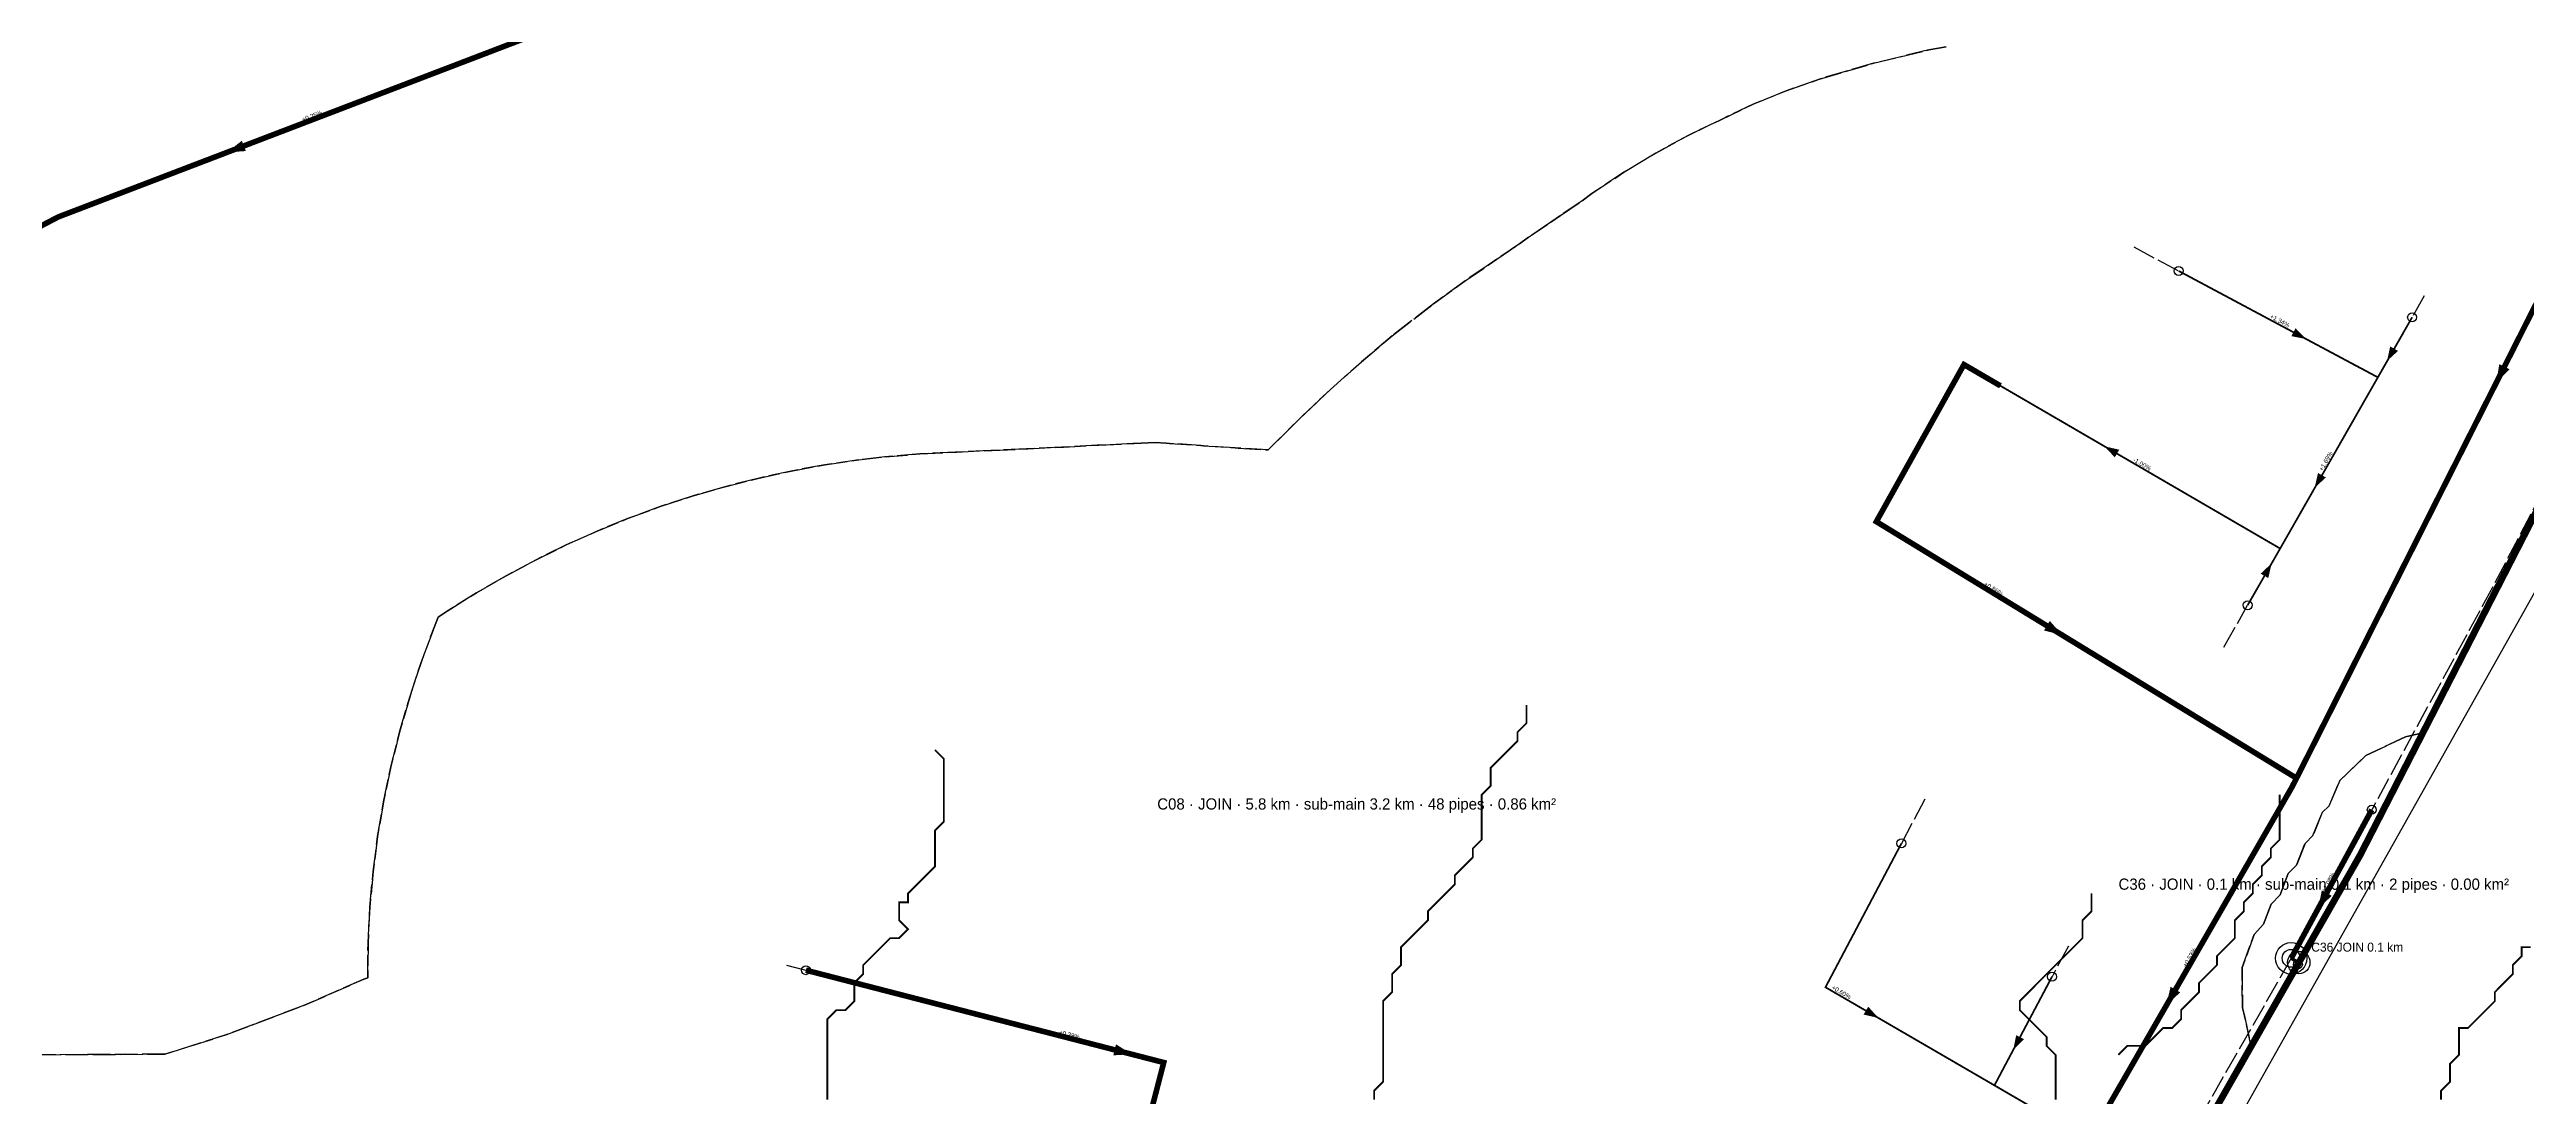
# Model space of a CAD drawing. Header units: metres. Extents: x 442821 to 452274, y 2561971 to 2571293.
# Drawn here: x 445428 to 446534, y 2564445 to 2564912 of the extents above; entities that cross this region are included whole.
import ezdxf
from ezdxf.enums import TextEntityAlignment as Align

# ---------------------------------------------------------------- set-up
doc = ezdxf.new("R2010")
doc.units = ezdxf.units.M
doc.header["$LTSCALE"] = 8
doc.linetypes.add('DASHDOT', pattern=[3.556, 2.54, -0.508, 0, -0.508])
doc.linetypes.add('DASHED', pattern=[1.524, 1.27, -0.254])
for name, color, linetype in [('A_ARROWS', 7, 'Continuous'), ('A_BUILT_2006', 252, 'Continuous'), ('A_CATCH_LABEL', 7, 'Continuous'), ('A_CATCHMENTS', 7, 'Continuous'), ('A_ENVELOPE', 3, 'Continuous'), ('A_GRADIENT', 8, 'Continuous'), ('A_HEAD_GAP', 8, 'Continuous'), ('A_HEADS', 8, 'Continuous'), ('A_JOIN_LINK', 6, 'Continuous'), ('A_MAIN_PIPE', 5, 'Continuous'), ('A_OUTLET_LABEL', 7, 'Continuous'), ('A_OUTLETS', 7, 'Continuous'), ('A_STREAMS', 5, 'Continuous')]:
    doc.layers.add(name, color=color, linetype=linetype)

msp = doc.modelspace()

# ---------------------------------------------------------------- linework, layer by layer
at = {"layer": 'A_ARROWS', "color": 1}
for points in [[(445507.4, 2564866.2), (445514, 2564871.4), (445515.8, 2564866.8)], [(446440.5, 2564528.6), (446442.2, 2564536.8), (446446.6, 2564534.4)]]:
    msp.add_solid(points, dxfattribs=at)
at = {"layer": 'A_ARROWS', "color": 3}
for points in [[(446435.2, 2564782.9), (446428.6, 2564784.2), (446430.5, 2564787.7)], [(446471.3, 2564773.1), (446472.7, 2564779.6), (446476.2, 2564777.6)], [(446520, 2564763.4), (446521.4, 2564771.7), (446525.9, 2564769.4)], [(446345.2, 2564735), (446351.8, 2564733.5), (446349.8, 2564730.1)], [(446439, 2564716.5), (446440.5, 2564723.1), (446444, 2564721.1)], [(446419.8, 2564682.8), (446418.3, 2564676.2), (446414.9, 2564678.2)], [(446326.3, 2564650.8), (446318.2, 2564652.8), (446320.8, 2564657.1)], [(446372.8, 2564485.6), (446374.7, 2564493.8), (446379, 2564491.3)], [(446244.3, 2564479.9), (446237.7, 2564481.4), (446239.8, 2564484.9)], [(445911.2, 2564463.7), (445902.9, 2564463.2), (445904.1, 2564468.1)], [(446304.5, 2564465.6), (446305.8, 2564472.2), (446309.3, 2564470.4)]]:
    msp.add_solid(points, dxfattribs=at)
at = {"layer": 'A_BUILT_2006', "color": 252}
msp.add_lwpolyline([(444423.4, 2563343.2), (444431.5, 2563355.3), (444572.9, 2563267.8), (444295.2, 2562786.9), (444363.1, 2562577.1), (444377.7, 2562576.5), (444569.2, 2562604), (444800.1, 2562694.3), (445148.7, 2563361.2), (445469.4, 2563197.5), (445714.6, 2563159.3), (445807.5, 2563389.7), (445994.1, 2563715), (446180.6, 2564037.7), (446320.8, 2564284.9), (446551.4, 2564695.1), (447061.6, 2565726.9), (448013.4, 2567331.6), (448231.6, 2567243.7), (448332.3, 2567295.5), (448412.2, 2567436.6)], dxfattribs=at)
at = {"layer": 'A_CATCHMENTS', "color": 1, "linetype": 'DASHED'}
msp.add_lwpolyline([(446274.6, 2564913.3), (446266.8, 2564911.9), (446242.2, 2564906), (446218, 2564898.9), (446203.2, 2564893.7), (446188.5, 2564887.7), (446174, 2564880.8), (446173.4, 2564880.5), (446159.4, 2564873.8), (446145, 2564865.9), (446130.7, 2564857.3), (446116.5, 2564847.8), (446112.1, 2564844.6), (446102.4, 2564838.1), (446098.1, 2564835), (446088.2, 2564828.3), (446084.2, 2564825.4), (446074.1, 2564818.6), (446070.2, 2564815.8), (446059.9, 2564808.9), (446045.8, 2564798.6), (446027.4, 2564784.3), (446013.6, 2564772.7), (445999.8, 2564760.4), (445986.1, 2564747.5), (445972.5, 2564733.9), (445972, 2564733.4), (445958.6, 2564734.2), (445957.2, 2564734.4), (445943.2, 2564735.2), (445941.9, 2564735.4), (445927.9, 2564736.3), (445926.5, 2564736.4), (445921.6, 2564736.7), (445912.2, 2564736.2), (445911.6, 2564736.2), (445896.4, 2564735.5), (445895.7, 2564735.5), (445880.6, 2564734.7), (445879.9, 2564734.7), (445864.7, 2564733.9), (445864.1, 2564733.9), (445848.9, 2564733.2), (445848.2, 2564733.2), (445833.1, 2564732.4), (445832.4, 2564732.4), (445816.6, 2564731.6), (445800.9, 2564730.3), (445789.4, 2564729), (445774.1, 2564726.7), (445759.1, 2564724), (445744.2, 2564720.7), (445729.5, 2564717), (445715, 2564712.8), (445700.7, 2564708.1), (445686.5, 2564702.9), (445672.6, 2564697.2), (445658.8, 2564691), (445645.3, 2564684.4), (445631.9, 2564677.2), (445618.7, 2564669.6), (445605.7, 2564661.5), (445601.6, 2564658.7), (445599.8, 2564654.2), (445594, 2564638.6), (445588.9, 2564623.1), (445584.4, 2564607.5), (445580.5, 2564591.9), (445577.2, 2564576.4), (445574.6, 2564560.8), (445572.6, 2564545.2), (445571.1, 2564529.4), (445570.3, 2564513.3), (445570.2, 2564497.8), (445568.5, 2564497.2), (445542, 2564485.6), (445507.3, 2564472.5), (445479.7, 2564463.7), (445337.8, 2564463.1)], dxfattribs=at)
at = {"layer": 'A_CATCHMENTS', "color": 3, "linetype": 'DASHED'}
for points in [[(445337.8, 2564463.1), (445479.7, 2564463.7), (445507.3, 2564472.5), (445542, 2564485.6), (445568.5, 2564497.2), (445570.2, 2564497.8), (445570.3, 2564513.3), (445571.1, 2564529.4), (445572.6, 2564545.2), (445574.6, 2564560.8), (445577.2, 2564576.4), (445580.5, 2564591.9), (445584.4, 2564607.5), (445588.9, 2564623.1), (445594, 2564638.6), (445599.8, 2564654.2), (445601.6, 2564658.7), (445605.7, 2564661.5), (445618.7, 2564669.6), (445631.9, 2564677.2), (445645.3, 2564684.4), (445658.8, 2564691), (445672.6, 2564697.2), (445686.5, 2564702.9), (445700.7, 2564708.1), (445715, 2564712.8), (445729.5, 2564717), (445744.2, 2564720.7), (445759.1, 2564724), (445774.1, 2564726.7), (445789.4, 2564729), (445800.9, 2564730.3), (445816.6, 2564731.6), (445832.4, 2564732.4), (445833.1, 2564732.4), (445848.2, 2564733.2), (445848.9, 2564733.2), (445864.1, 2564733.9), (445864.7, 2564733.9), (445879.9, 2564734.7), (445880.6, 2564734.7), (445895.7, 2564735.5), (445896.4, 2564735.5), (445911.6, 2564736.2), (445912.2, 2564736.2), (445921.6, 2564736.7), (445926.5, 2564736.4), (445927.9, 2564736.3), (445941.9, 2564735.4), (445943.2, 2564735.2), (445957.2, 2564734.4), (445958.6, 2564734.2), (445972, 2564733.4), (445972.5, 2564733.9), (445986.1, 2564747.5), (445999.8, 2564760.4), (446013.6, 2564772.7), (446027.4, 2564784.3), (446045.8, 2564798.6), (446059.9, 2564808.9), (446070.2, 2564815.8), (446074.1, 2564818.6), (446084.2, 2564825.4), (446088.2, 2564828.3), (446098.1, 2564835), (446102.4, 2564838.1), (446112.1, 2564844.6), (446116.5, 2564847.8), (446130.7, 2564857.3), (446145, 2564865.9), (446159.4, 2564873.8), (446173.4, 2564880.5), (446174, 2564880.8), (446188.5, 2564887.7), (446203.2, 2564893.7), (446218, 2564898.9), (446242.2, 2564906), (446266.8, 2564911.9), (446274.6, 2564913.3)], [(446544.7, 2564719.1), (446487.3, 2564607.2), (446479.5, 2564605.4), (446461.9, 2564597), (446450.2, 2564585.8), (446445.4, 2564574.5), (446442.4, 2564571.6), (446438.2, 2564561.3), (446434.7, 2564557.8), (446430.9, 2564548.1), (446427.1, 2564544.3), (446423.6, 2564534.9), (446419.6, 2564530.7), (446416.2, 2564521.8), (446412, 2564517.2), (446406.6, 2564502.4), (446406.8, 2564484.4), (446407.7, 2564480.9), (446410.6, 2564467), (446340, 2564343.2)]]:
    msp.add_lwpolyline(points, dxfattribs=at)
at = {"layer": 'A_CATCHMENTS', "color": 1, "linetype": 'DASHED'}
msp.add_lwpolyline([(446407.7, 2564480.9), (446406.8, 2564484.4), (446406.6, 2564502.4), (446412, 2564517.2), (446416.2, 2564521.8), (446419.6, 2564530.7), (446423.6, 2564534.9), (446427.1, 2564544.3), (446430.9, 2564548.1), (446434.7, 2564557.8), (446438.2, 2564561.3), (446442.4, 2564571.6), (446445.4, 2564574.5), (446450.2, 2564585.8), (446461.9, 2564597), (446479.5, 2564605.4), (446487.3, 2564607.2), (446459.2, 2564552.4), (446431.5, 2564503.8), (446410.6, 2564467), (446407.7, 2564480.9)], close=True, dxfattribs=at)
at = {"layer": 'A_ENVELOPE', "color": 3}
msp.add_lwpolyline([(446687.5, 2565015.6), (446628.6, 2564893.4), (446563.7, 2564758.7), (446544.7, 2564719.1), (446459.2, 2564552.4), (446431.5, 2564503.8), (446340, 2564343.2), (446237.3, 2564159), (446145.9, 2563995.1), (446098.8, 2563913.7), (445991.2, 2563728), (445981.3, 2563710.9), (445936.8, 2563631.1), (445875.2, 2563520.9), (445841.6, 2563460.7), (445796.7, 2563382.9), (445742.6, 2563253.5), (445736.7, 2563232.2), (445717.1, 2563162.4), (445244.5, 2563377.9), (444873.7, 2562270.3), (443922.9, 2562555.5), (443114.8, 2564922.9)], dxfattribs=at)
at = {"layer": 'A_HEAD_GAP', "color": 8, "linetype": 'DASHED'}
for points in [[(446358.3, 2564824), (446378.3, 2564813.3)], [(446487.9, 2564802.2), (446482.5, 2564792.6)], [(446563.7, 2564758.7), (446518.5, 2564672.3), (446464.5, 2564572.8)], [(446398.5, 2564645.4), (446409.1, 2564664.1)], [(446265, 2564577.5), (446254.6, 2564557.8)], [(446329.1, 2564511.9), (446321.8, 2564498.3)], [(445757, 2564503.4), (445765.7, 2564501.2)], [(446428.5, 2564506.5), (446267.3, 2564224.7)]]:
    msp.add_lwpolyline(points, dxfattribs=at)
at = {"layer": 'A_HEADS', "color": 3}
for centre in [(446378.3, 2564813.3), (446482.5, 2564792.6), (446409.1, 2564664.1), (446254.6, 2564557.8), (445765.7, 2564501.2), (446321.8, 2564498.3)]:
    msp.add_circle(centre, 2, dxfattribs=at)
at = {"layer": 'A_HEADS', "color": 1}
for centre in [(446464.5, 2564572.8), (446431.5, 2564503.8)]:
    msp.add_circle(centre, 2, dxfattribs=at)
at = {"layer": 'A_JOIN_LINK', "color": 6, "const_width": 1.5}
msp.add_lwpolyline([(446428.5, 2564506.5), (446431.9, 2564504.6)], dxfattribs=at)
at = {"layer": 'A_JOIN_LINK', "color": 6}
msp.add_circle((446431.9, 2564504.6), 5, dxfattribs=at)
at = {"layer": 'A_MAIN_PIPE', "color": 5, "const_width": 3}
msp.add_lwpolyline([(446687.5, 2565015.6), (446544.7, 2564719.1), (446459.2, 2564552.4), (446340, 2564343.2), (446145.9, 2563995.1), (445981.3, 2563710.9), (445841.6, 2563460.7), (445796.7, 2563382.9), (445742.6, 2563253.5), (445717.1, 2563162.4), (445463.7, 2563198.7), (445149.7, 2563362.7), (444801.7, 2562690.4), (444568.5, 2562596.8), (444339.2, 2562571.3), (444291.8, 2562785.1), (444572.7, 2563268), (444431.5, 2563355.6), (444423, 2563343.3)], dxfattribs=at)
at = {"layer": 'A_OUTLETS', "color": 5}
for radius in [7, 4]:
    msp.add_circle((446428.5, 2564506.5), radius, dxfattribs=at)
at = {"layer": 'A_SECONDARY_HEADER', "color": 3, "const_width": 2.5}
for points in [[(446659.4, 2565039.3), (446430.9, 2564586.9)], [(446298.8, 2564762), (446282.5, 2564771.5), (446243.4, 2564701.4), (446430.9, 2564586.9)], [(446430.9, 2564586.9), (446428.8, 2564582.8), (446338.2, 2564425.3)]]:
    msp.add_lwpolyline(points, dxfattribs=at)
at = {"layer": 'A_SECONDARY_HEADER', "color": 1, "linetype": 'DASHED', "const_width": 2.5}
msp.add_lwpolyline([(445714.6, 2564945.5), (445432.1, 2564837.4), (445379.9, 2564810.1)], dxfattribs=at)
at = {"layer": 'A_SECONDARY_HEADER', "color": 1, "const_width": 2.5}
msp.add_lwpolyline([(446464.5, 2564572.8), (446428.5, 2564506.5)], dxfattribs=at)
at = {"layer": 'A_SECONDARY_HEADER', "color": 3, "linetype": 'DASHED', "const_width": 2.5}
msp.add_lwpolyline([(445765.7, 2564501.2), (445925.4, 2564460), (445906, 2564385.3)], dxfattribs=at)
at = {"layer": 'A_SECONDARY_MAIN', "color": 3, "const_width": 0.8}
for points in [[(446378.3, 2564813.3), (446467.2, 2564765.8)], [(446482.5, 2564792.6), (446467.2, 2564765.8)], [(446467.2, 2564765.8), (446423.6, 2564689.4)], [(446254.6, 2564557.8), (446220.7, 2564493.6), (446296.1, 2564449.8)]]:
    msp.add_lwpolyline(points, dxfattribs=at)
at = {"layer": 'A_SECONDARY_MAIN', "color": 3, "linetype": 'DASHDOT', "const_width": 0.8}
for points in [[(446423.6, 2564689.4), (446298.8, 2564762)], [(446409.1, 2564664.1), (446423.6, 2564689.4)]]:
    msp.add_lwpolyline(points, dxfattribs=at)
at = {"layer": 'A_SECONDARY_MAIN', "color": 1, "linetype": 'DASHED', "const_width": 0.8}
msp.add_lwpolyline([(446431.5, 2564503.8), (446428.5, 2564506.5)], dxfattribs=at)
at = {"layer": 'A_SECONDARY_MAIN', "color": 3, "linetype": 'DASHED', "const_width": 0.8}
for points in [[(446321.8, 2564498.3), (446296.1, 2564449.8)], [(446296.1, 2564449.8), (446338.2, 2564425.3)]]:
    msp.add_lwpolyline(points, dxfattribs=at)
at = {"layer": 'A_STREAMS', "color": 5, "const_width": 0.8}
for points in [[(446087.3, 2564619.5), (446087.3, 2564615.5), (446087.3, 2564611.5), (446083.3, 2564607.5), (446083.3, 2564603.5), (446079.3, 2564599.5), (446075.3, 2564595.5), (446071.3, 2564591.5), (446071.3, 2564587.5), (446071.3, 2564583.5), (446067.3, 2564579.5), (446067.3, 2564575.5), (446067.3, 2564571.5), (446067.3, 2564567.5), (446067.3, 2564563.5), (446067.3, 2564559.5), (446063.3, 2564555.5), (446063.3, 2564551.5), (446059.3, 2564547.5), (446055.3, 2564543.5), (446055.3, 2564539.5), (446051.3, 2564535.5), (446047.3, 2564531.5), (446043.3, 2564527.5), (446043.3, 2564523.5), (446039.3, 2564519.5), (446035.3, 2564515.5), (446031.3, 2564511.5), (446031.3, 2564507.5), (446031.3, 2564503.5), (446027.3, 2564499.5), (446027.3, 2564495.5), (446027.3, 2564491.4), (446023.3, 2564487.4), (446023.3, 2564483.4), (446023.3, 2564479.4), (446023.3, 2564475.4), (446023.3, 2564471.4), (446023.3, 2564467.4), (446023.3, 2564463.4), (446023.3, 2564459.4), (446023.3, 2564455.4), (446023.3, 2564451.4), (446019.3, 2564447.4), (446019.3, 2564443.4)], [(445823.3, 2564599.5), (445827.3, 2564595.5), (445827.3, 2564591.5), (445827.3, 2564587.5), (445827.3, 2564583.5), (445827.3, 2564579.5), (445827.3, 2564575.5), (445827.3, 2564571.5), (445827.3, 2564567.5), (445823.3, 2564563.5), (445823.3, 2564559.5), (445823.3, 2564555.5), (445823.3, 2564551.5), (445823.3, 2564547.5), (445819.3, 2564543.5), (445815.3, 2564539.5), (445811.3, 2564535.5), (445811.3, 2564531.5), (445807.3, 2564531.5), (445807.3, 2564527.5), (445807.3, 2564523.5), (445811.3, 2564519.5), (445807.3, 2564515.5), (445803.3, 2564515.5), (445799.3, 2564511.5), (445795.3, 2564507.5), (445791.3, 2564503.5), (445791.3, 2564499.5), (445787.3, 2564495.5), (445787.3, 2564491.4), (445787.3, 2564487.4), (445783.3, 2564483.4), (445779.3, 2564483.4), (445775.3, 2564479.4), (445775.3, 2564475.4), (445775.3, 2564471.4), (445775.3, 2564467.4), (445775.3, 2564463.4), (445775.3, 2564459.4), (445775.3, 2564455.4), (445775.3, 2564451.4), (445775.3, 2564447.4), (445775.3, 2564443.4)], [(446423.4, 2564579.5), (446423.4, 2564575.5), (446423.4, 2564571.5), (446423.4, 2564567.5), (446423.4, 2564563.5), (446423.4, 2564559.5), (446419.4, 2564555.5), (446419.4, 2564551.5), (446415.4, 2564547.5), (446415.4, 2564543.5), (446411.4, 2564539.5), (446411.4, 2564535.5), (446407.4, 2564531.5), (446407.4, 2564527.5), (446403.4, 2564523.5), (446403.4, 2564519.5), (446403.4, 2564515.5), (446399.4, 2564511.5), (446395.4, 2564507.5), (446395.4, 2564503.5), (446391.4, 2564499.5), (446387.4, 2564495.5), (446387.4, 2564491.4), (446383.4, 2564487.4), (446379.4, 2564483.4), (446379.4, 2564479.4), (446375.4, 2564475.4), (446371.4, 2564475.4), (446367.4, 2564471.4), (446363.4, 2564467.4), (446359.4, 2564467.4), (446355.4, 2564467.4), (446351.4, 2564463.4)], [(446339.4, 2564535.5), (446339.4, 2564531.5), (446339.4, 2564527.5), (446335.4, 2564523.5), (446335.4, 2564519.5), (446335.4, 2564515.5), (446331.4, 2564511.5), (446327.4, 2564507.5), (446323.4, 2564503.5), (446319.4, 2564499.5), (446315.4, 2564495.5), (446311.4, 2564491.4), (446307.4, 2564487.4), (446307.4, 2564483.4), (446311.4, 2564479.4), (446315.4, 2564475.4), (446319.4, 2564471.4), (446319.4, 2564467.4), (446323.4, 2564463.4), (446323.4, 2564459.4), (446323.4, 2564455.4), (446323.4, 2564451.4), (446323.4, 2564447.4), (446323.4, 2564443.4)], [(446535.4, 2564511.5), (446531.4, 2564511.5), (446531.4, 2564507.5), (446527.4, 2564503.5), (446527.4, 2564499.5), (446523.4, 2564495.5), (446519.4, 2564491.4), (446519.4, 2564487.4), (446515.4, 2564483.4), (446511.4, 2564479.4), (446507.4, 2564475.4), (446503.4, 2564475.4), (446503.4, 2564471.4), (446503.4, 2564467.4), (446503.4, 2564463.4), (446499.4, 2564459.4), (446499.4, 2564455.4), (446499.4, 2564451.4), (446495.4, 2564447.4), (446495.4, 2564443.4)]]:
    msp.add_lwpolyline(points, dxfattribs=at)

# ---------------------------------------------------------------- texts
at = {"layer": 'A_CATCH_LABEL', "color": 3}
msp.add_text('C08 · JOIN · 5.8 km · sub-main 3.2 km · 48 pipes · 0.86 km²', height=5, dxfattribs=at).set_placement((446011.5, 2564575.4), align=Align.MIDDLE_CENTER)
at = {"layer": 'A_CATCH_LABEL', "color": 1}
msp.add_text('C36 · JOIN · 0.1 km · sub-main 0.1 km · 2 pipes · 0.00 km²', height=5, dxfattribs=at).set_placement((446438.6, 2564539.6), align=Align.MIDDLE_CENTER)
at = {"layer": 'A_GRADIENT', "color": 1}
for s, rotation, p in [('+0.25%', 20.9415, (445545.9, 2564880.9)), ('+1.08%', 61.5232, (446446.5, 2564539.6))]:
    msp.add_text(s, height=2, rotation=rotation, dxfattribs=at).set_placement(p, align=Align.BOTTOM_CENTER)
at = {"layer": 'A_GRADIENT', "color": 3}
for s, rotation, p in [('+1.34%', -28.1226, (446422.7, 2564789.6)), ('-1.00%', 329.8212, (446361.2, 2564725.7)), ('+1.69%', 60.285, (446445.4, 2564727.6)), ('+0.86%', -31.4232, (446294.9, 2564670)), ('+0.53%', 60.0827, (446384.6, 2564506.1)), ('+0.60%', -30.1711, (446227, 2564490)), ('+0.28%', -14.4478, (445882.9, 2564470.9))]:
    msp.add_text(s, height=2, rotation=rotation, dxfattribs=at).set_placement(p, align=Align.BOTTOM_CENTER)
at = {"layer": 'A_OUTLET_LABEL', "color": 5}
msp.add_text('C36 JOIN 0.1 km', height=4, dxfattribs=at).set_placement((446437.5, 2564509.5))

doc.saveas('drawing.dxf')
